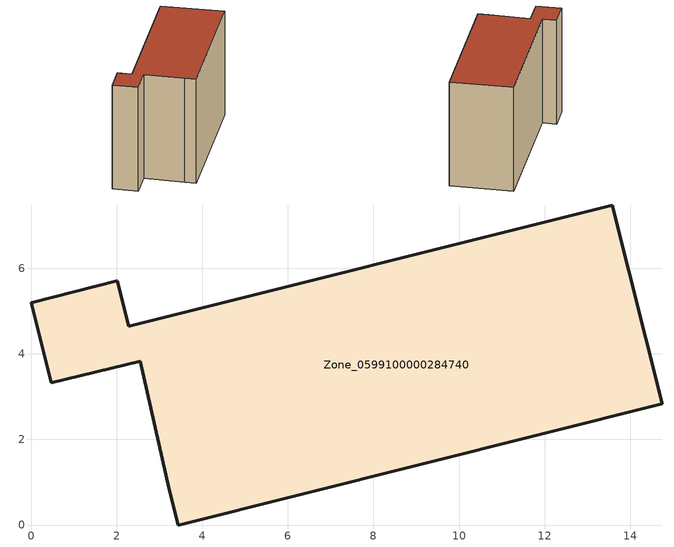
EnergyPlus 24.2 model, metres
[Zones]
Zone_0599100000284740
 floor ground (C_G): 3.22,0.82 2.55,3.83 0.47,3.32 0,5.2 2.01,5.71 2.28,4.65 13.58,7.48 14.75,2.83 3.43,0 z0
 wall outside (C_F): 0,5.2 0.47,3.32 2.55,3.83 3.22,0.82 3.43,0 14.75,2.83 13.58,7.48 2.28,4.65 2.01,5.71 0,5.2 z0:8.47
 roof outside (C_R): 2.55,3.83 3.22,0.82 3.43,0 14.75,2.83 13.58,7.48 2.28,4.65 2.01,5.71 0,5.2 0.47,3.32 z8.47
[BUILDING]
Pand.0599100000284740: North Axis=0; Terrain=City; Loads Convergence Tolerance Value=0.04; Temperature Convergence Tolerance Value=0.4; Solar Distribution=FullExterior; Maximum Number of Warmup Days=25; Minimum Number of Warmup Days=1
[Site:Location]
Rotterdam.The.Hague.AP_ZH_NLD Design_Conditions: Latitude=51.96; Longitude=4.45; Time Zone=1; Elevation=-4.5
[SITE:GROUNDTEMPERATURE:BUILDINGSURFACE]
18, 18, 18, 18, 18, 18, 18, 18, 18, 18, 18, 18
[MATERIAL] Thermal Absorptance=0.9; Solar Absorptance=0.7; Visible Absorptance=0.7
Name | Roughness | Thickness | Conductivity | Density | Specific Heat
G.TI.1992-2005 | MediumSmooth | 0.15 | 0.06 | 540 | 1210
F.TI.1992-2005 | Rough | 0.3 | 0.12 | 1920 | 840
R.TI.1992-2005 | MediumRough | 0.2 | 0.08 | 1500 | 1000
[CONSTRUCTION]
C_G: G.TI.1992-2005
C_F: F.TI.1992-2005
C_R: R.TI.1992-2005
[ZONE]
Zone_0599100000284740: Type=1; Multiplier=1; Ceiling Height=Autocalculate; Volume=Autocalculate; Floor Area=autocalculate; Part of Total Floor Area=Yes
[ZONEINFILTRATION:DESIGNFLOWRATE]
Infil_Zone_0599100000284740: Zone or ZoneList or Space or SpaceList=Zone_0599100000284740; Schedule=AlwaysOn; Design Flow Rate Calculation Method=Flow/Area; Flow Rate per Floor Area=0.0015; Constant Term Coefficient=1; Temperature Term Coefficient=0; Velocity Term Coefficient=0; Velocity Squared Term Coefficient=0
[HVACTEMPLATE:ZONE:IDEALLOADSAIRSYSTEM]
Zone_0599100000284740: Maximum Heating Supply Air Temperature=50; Minimum Cooling Supply Air Temperature=13; Maximum Heating Supply Air Humidity Ratio=0.0156; Minimum Cooling Supply Air Humidity Ratio=0.0077; Heating Limit=NoLimit; Cooling Limit=NoLimit; Dehumidification Control Type=ConstantSensibleHeatRatio; Cooling Sensible Heat Ratio=0.7; Dehumidification Setpoint=60; Humidification Control Type=None; Humidification Setpoint=30; Outdoor Air Method=None; Outdoor Air Flow Rate per Person=0.00944; Outdoor Air Flow Rate per Zone Floor Area=0; Outdoor Air Flow Rate per Zone=0; Demand Controlled Ventilation Type=None; Outdoor Air Economizer Type=NoEconomizer; Heat Recovery Type=None; Sensible Heat Recovery Effectiveness=0.7; Latent Heat Recovery Effectiveness=0.65
[ZONECONTROL:THERMOSTAT]
ThermostatControl_Zone_0599100000284740: Zone or ZoneList=Zone_0599100000284740; Control Type Schedule=DualSetpointControlType; Control 1=Thermostat_Zone_0599100000284740; Temperature Difference Between Cutout And Setpoint=0
[THERMOSTATSETPOINT:DUALSETPOINT]
Thermostat_Zone_0599100000284740: Heating Setpoint Temperature Schedule=HeatingSetpoint_Zone_0599100000284740; Cooling Setpoint Temperature Schedule=CoolingSetpoint_Zone_0599100000284740
[SCHEDULE:COMPACT]
HeatingSetpoint_Zone_0599100000284740: Through: 12/31, For: AllDays, Until: 24:00, 21
CoolingSetpoint_Zone_0599100000284740: Through: 12/31, For: AllDays, Until: 24:00, 24
DualSetpointControlType: Through: 12/31, For: AllDays, Until: 24:00, 4
AlwaysOn: Through: 12/31, For: AllDays, Until: 24:00, 1
